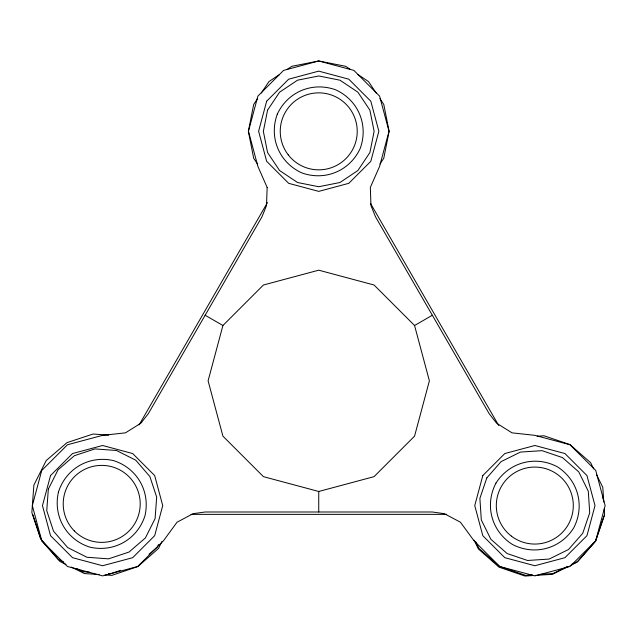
<?xml version="1.0" encoding="UTF-8"?>
<svg xmlns="http://www.w3.org/2000/svg" width="637" height="637" viewBox="0 0 637 637"><rect width="100%" height="100%" fill="white"/><g stroke="black" fill="none" stroke-linecap="round" stroke-linejoin="round"><path stroke-width="0.96" d="M318.739 511.997L318.739 491.477L263.415 476.651L222.918 436.154L208.092 380.83L222.918 325.507L263.415 285.01L318.739 270.184L374.062 285.01L414.56 325.507L429.386 380.83L414.56 436.154L374.062 476.651L318.739 491.477M604.147 515.707L595.229 541.681L577.05 562.272L570.004 565.72M161.997 541.386L158.525 548.425L137.879 566.54L111.873 575.37L105.017 574.916M158.541 544.539L157.22 547.167L149.05 554.222M139.137 424.847L267.468 202.566M257.515 98.703L253.701 104.412L248.342 131.349L253.701 158.287L257.515 163.996M261.329 92.994L268.957 81.576L279.563 74.489M379.955 163.996L383.769 158.287L389.127 131.349L383.769 104.412L379.955 98.703M286.905 69.584L291.794 66.312L318.739 60.953L345.676 66.312L350.565 69.584M414.56 325.507L432.332 315.243M567.097 566.619L553.02 573.563L538.337 574.526M571.493 564.454L577.648 561.42L595.762 540.765L604.593 514.76L604.202 508.883M568.236 566.58L552.375 574.343L535.733 575.378M120.6 570.354L110.352 573.738L108.394 573.595M537.134 436.226L543.99 435.78L569.996 444.602L590.642 462.717L593.684 468.872M532.46 574.908L525.613 575.362L499.599 566.532L478.952 548.425L475.481 541.386M533.774 575.498L524.968 576.047L498.986 567.129L478.395 548.951L474.087 540.144M190.981 514.37L446.656 514.362M99.149 574.534L84.466 573.571L71.264 567.065M108.72 435.167L93.074 434.02L66.996 442.643L46.198 460.591L33.865 485.131L31.85 512.522L40.473 538.599L58.421 559.39L63.684 562.033M89.809 572.233L82.961 571.731L76.822 568.642M65.985 564.462L59.83 561.42L41.716 540.773L32.893 514.76M205.146 315.243L222.918 325.507M357.906 74.489L368.512 81.576L376.141 92.994M370.423 203.283L498.755 425.564M596.718 475.035L602.793 487.353L603.757 502.036M602.928 496.119L603.112 499.058M267.142 187.421L266.505 205.584L261.95 216.859L148.341 413.636L140.849 423.215L125.449 432.849L102.597 435.342L67.466 444.761L41.739 470.48L32.328 505.619L41.739 540.757L67.466 566.476L102.597 575.888L137.735 566.476L163.462 540.757L177.038 522.213L193.083 513.693L205.13 511.997L432.348 511.997L444.387 513.693L460.432 522.213L474.016 540.757L499.742 566.476L534.873 575.888L570.011 566.476L595.738 540.757L605.15 505.619L595.738 470.48L570.011 444.761L534.873 435.342L512.029 432.849L496.629 423.215L489.136 413.636L375.527 216.859L370.973 205.584L370.336 187.421L379.596 166.392L389.016 131.254L379.596 96.123L353.877 70.396L318.739 60.985L283.6 70.396L257.881 96.123L248.462 131.254L257.881 166.392L267.142 187.421M48.332 489.128L46.748 510.675L53.532 531.194L67.657 547.549L86.958 557.264L108.513 558.84L129.024 552.056L145.387 537.939L155.094 518.629L156.678 497.083L149.886 476.564L135.769 460.209L116.467 450.494L94.913 448.918L74.394 455.702L58.039 469.819L48.332 489.128M58.477 491.931C52.871 516.105 66.137 539.515 89.761 547.119C113.943 552.725 137.345 539.451 144.949 515.827C150.555 491.653 137.289 468.251 113.665 460.639C89.483 455.033 66.081 468.306 58.477 491.931M267.572 110.153L263.352 131.349L267.572 152.546L279.571 170.509L297.543 182.516L318.731 186.729L339.927 182.516L357.898 170.509L369.898 152.546L374.118 131.349L369.898 110.153L357.898 92.19L339.927 80.182L318.731 75.962L297.543 80.182L279.571 92.19L267.572 110.153M277.286 114.182C268.758 137.488 279.054 162.347 301.572 172.794C324.878 181.322 349.729 171.027 360.184 148.517C368.712 125.21 358.416 100.351 335.898 89.905C312.592 81.377 287.741 91.672 277.286 114.182M50.53 475.552L42.472 505.619L50.53 535.677L72.538 557.686L102.597 565.744L132.663 557.686L154.672 535.677L162.73 505.619L154.672 475.552L132.663 453.544L102.597 445.494L72.538 453.544L50.53 475.552M266.664 101.195L258.614 131.254L266.664 161.32L288.672 183.329L318.739 191.379L348.805 183.329L370.806 161.32L378.864 131.254L370.806 101.195L348.805 79.187L318.739 71.129L288.672 79.187L266.664 101.195M482.806 475.552L474.748 505.619L482.806 535.677L504.815 557.686L534.873 565.744L564.939 557.686L586.948 535.677L595.006 505.619L586.948 475.552L564.939 453.544L534.873 445.494L504.815 453.544L482.806 475.552M486.835 477.877L479.892 498.341L481.301 519.903L490.856 539.284L507.108 553.529L527.571 560.48L549.134 559.063L568.515 549.508L582.759 533.257L589.711 512.801L588.293 491.238L578.738 471.858L562.487 457.605L542.023 450.662L520.461 452.071L501.08 461.634L486.835 477.877M495.944 483.141C484.446 505.133 491.414 531.123 512.371 544.42C534.363 555.918 560.353 548.959 573.65 528.001C585.148 506.001 578.181 480.019 557.232 466.722C535.231 455.216 509.25 462.183 495.944 483.141M288.195 154.783A38.499 38.499 0 0 0 354.299 146.08A38.499 38.499 0 0 0 313.707 93.185A38.499 38.499 0 0 0 288.195 154.783M511.36 536.107A38.499 38.499 0 0 0 572.966 510.595A38.499 38.499 0 0 0 520.063 470.002A38.499 38.499 0 0 0 511.36 536.107M74.274 530.884A38.499 38.499 0 0 0 138.818 514.131A38.499 38.499 0 0 0 92.039 466.618A38.499 38.499 0 0 0 74.274 530.884"/></g></svg>
